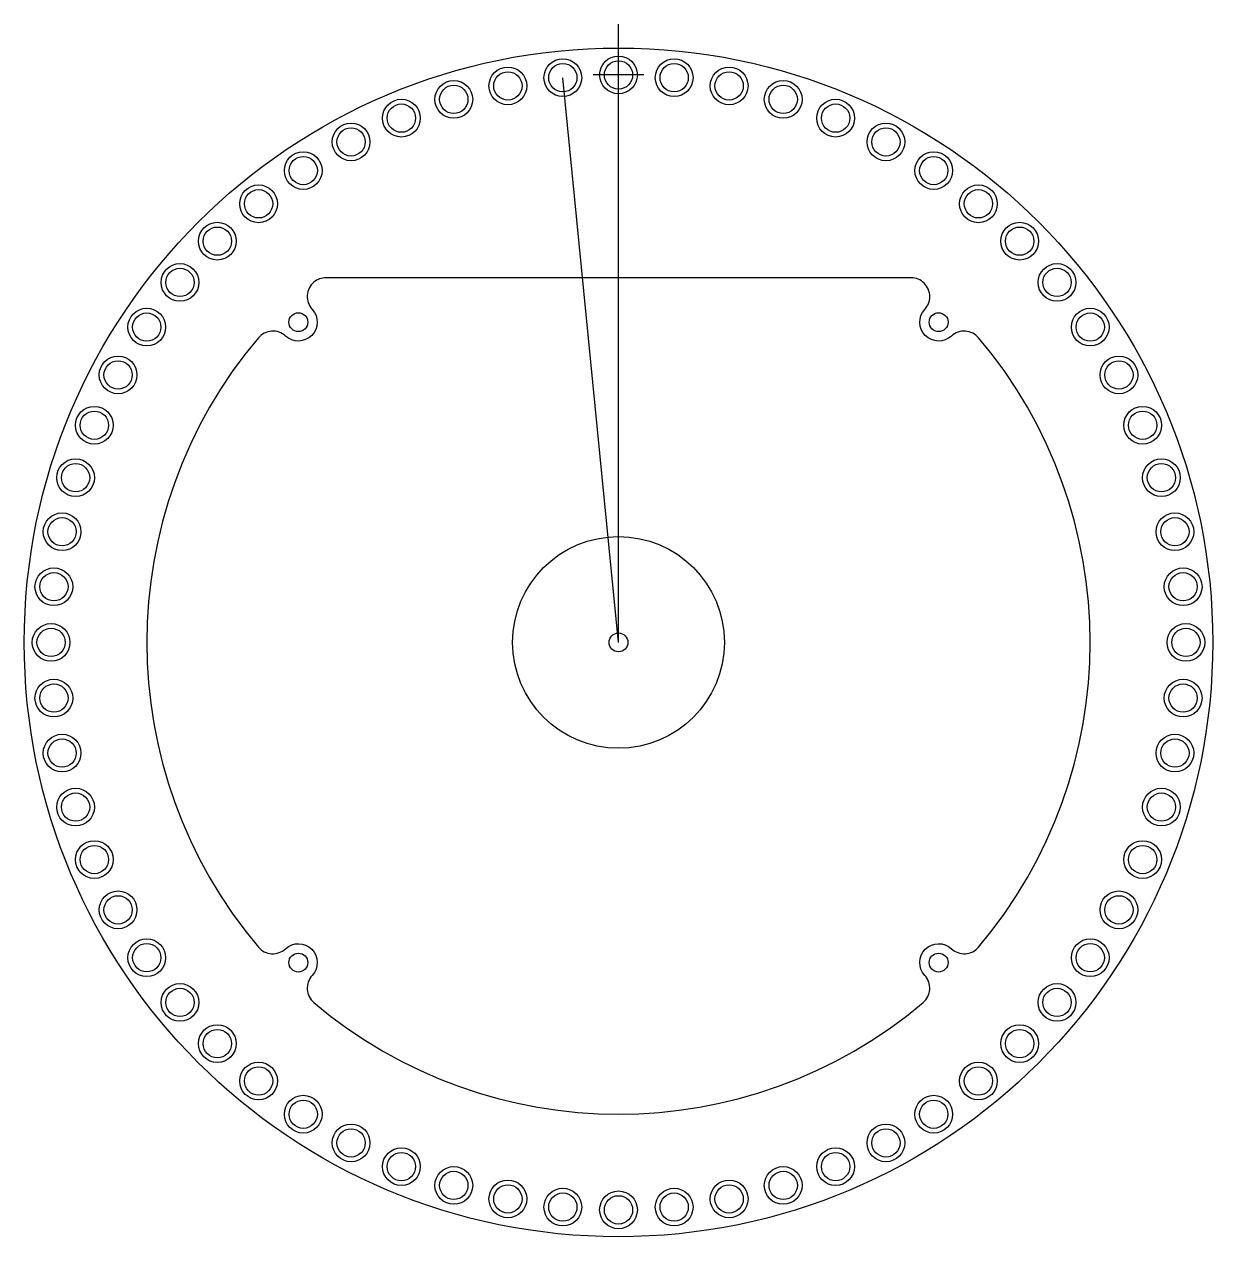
# Model space of a CAD drawing. Header units: inches. Extents: x -63 to 63, y -63 to 66.
import ezdxf

# ---------------------------------------------------------------- set-up
doc = ezdxf.new("R2010")
doc.units = ezdxf.units.IN
doc.header["$MEASUREMENT"] = 0
doc.layers.add('ラインセンサ', color=3, linetype='Continuous')

# ---------------------------------------------------------------- blocks, each defined once
blk = doc.blocks.new('*U14')
at = {"layer": 'ラインセンサ'}
for radius in [2, 1.5]:
    blk.add_circle((0, 0), radius, dxfattribs=at)
blk = doc.blocks.new('*U16')
at = {"layer": 'ラインセンサ', "color": 0, "linetype": 'ByBlock', "lineweight": -2, "transparency": 16777216}
blk.add_blockref('*U14', (105, 165.15), dxfattribs=at)
for p, rotation in [((93.27, 163.99), 11.25), ((99.1, 164.86), 5.624999999999975), ((110.9, 164.86), 354.3750000000002), ((116.73, 163.99), 348.75), ((87.54, 162.56), 16.87500000000001), ((122.46, 162.56), 343.125), ((81.98, 160.57), 22.50000000000002), ((128.02, 160.57), 337.5), ((76.65, 158.05), 28.12500000000003), ((133.35, 158.05), 331.8750000000001), ((71.58, 155.01), 33.75000000000003), ((138.42, 155.01), 326.2500000000001), ((66.84, 151.49), 39.37500000000003), ((143.16, 151.49), 320.6250000000001), ((62.47, 147.53), 45.00000000000002), ((147.53, 147.53), 315), ((58.51, 143.16), 50.62500000000003), ((151.49, 143.16), 309.375), ((54.99, 138.42), 56.25000000000001), ((155.01, 138.42), 303.75), ((51.95, 133.35), 61.87500000000003), ((158.05, 133.35), 298.1250000000001), ((49.43, 128.02), 67.50000000000003), ((160.57, 128.02), 292.5), ((47.44, 122.46), 73.125), ((162.56, 122.46), 286.875), ((46.01, 116.73), 78.75000000000004), ((163.99, 116.73), 281.25), ((45.14, 110.9), 84.37500000000001), ((164.86, 110.9), 275.625), ((44.85, 105), 90.00000000000006), ((165.15, 105), 270.0000000000001), ((45.14, 99.1), 95.62500000000006), ((164.86, 99.1), 264.3750000000001), ((46.01, 93.27), 101.25), ((163.99, 93.27), 258.75), ((47.44, 87.54), 106.875), ((162.56, 87.54), 253.125), ((49.43, 81.98), 112.5), ((160.57, 81.98), 247.5), ((51.95, 76.65), 118.125), ((158.05, 76.65), 241.8750000000001), ((54.99, 71.58), 123.75), ((155.01, 71.58), 236.2500000000001), ((58.51, 66.84), 129.375), ((151.49, 66.84), 230.6250000000001), ((62.47, 62.47), 135), ((147.53, 62.47), 225), ((66.84, 58.51), 140.625), ((143.16, 58.51), 219.375), ((71.58, 54.99), 146.25), ((138.42, 54.99), 213.75), ((76.65, 51.95), 151.875), ((133.35, 51.95), 208.125), ((81.98, 49.43), 157.5), ((128.02, 49.43), 202.5), ((87.54, 47.44), 163.125), ((122.46, 47.44), 196.875), ((93.27, 46.01), 168.75), ((116.73, 46.01), 191.2499999999999), ((99.1, 45.14), 174.3750000000001), ((105, 44.85), 180), ((110.9, 45.14), 185.625)]:
    blk.add_blockref('*U14', p, dxfattribs=dict(at, rotation=rotation))

msp = doc.modelspace()

# ---------------------------------------------------------------- linework, layer by layer
for p, q in [((0, 60.15), (0, 65.52)), ((0, 0), (-5.9, 59.86)), ((2.69, 60.15), (-2.69, 60.15)), ((0, 0), (0, 60.15)), ((0, 60.15), (0, 60.15))]:
    msp.add_line(p, q)
for centre, radius in [((-5.9, 59.86), 2), ((0, 60.15), 2), ((0, 0), 11.22), ((0, 0), 1)]:
    msp.add_circle(centre, radius)
at = {"layer": 'ラインセンサ'}
msp.add_lwpolyline([(-32.29, 38.18), (-32.29, 38.18, 0.426474), (-32.47, 35.3, -0.959166), (-35.3, 32.47, 0.426474), (-38.18, 32.29, 0.366185), (-38.18, -32.29, 0.426474), (-35.3, -32.47, -0.959166), (-32.47, -35.3, 0.426474), (-32.29, -38.18, 0.366185), (32.29, -38.18, 0.426474), (32.47, -35.3, -0.959166), (35.3, -32.47, 0.426474), (38.18, -32.29, 0.366185), (38.18, 32.29, 0.426474), (35.3, 32.47, -0.959166), (32.47, 35.3, 0.188102), (33, 36.65, 0.414214), (31, 38.65), (-31, 38.65, 0.177335)], format="xyb", close=True, dxfattribs=at)
for centre, radius in [((0, 0), 63), ((-33.94, 33.94), 1), ((33.94, 33.94), 1), ((-33.94, -33.94), 1), ((33.94, -33.94), 1)]:
    msp.add_circle(centre, radius, dxfattribs=at)

# ---------------------------------------------------------------- block references
msp.add_blockref('*U16', (-105, -105), dxfattribs=at)

doc.saveas('drawing.dxf')
